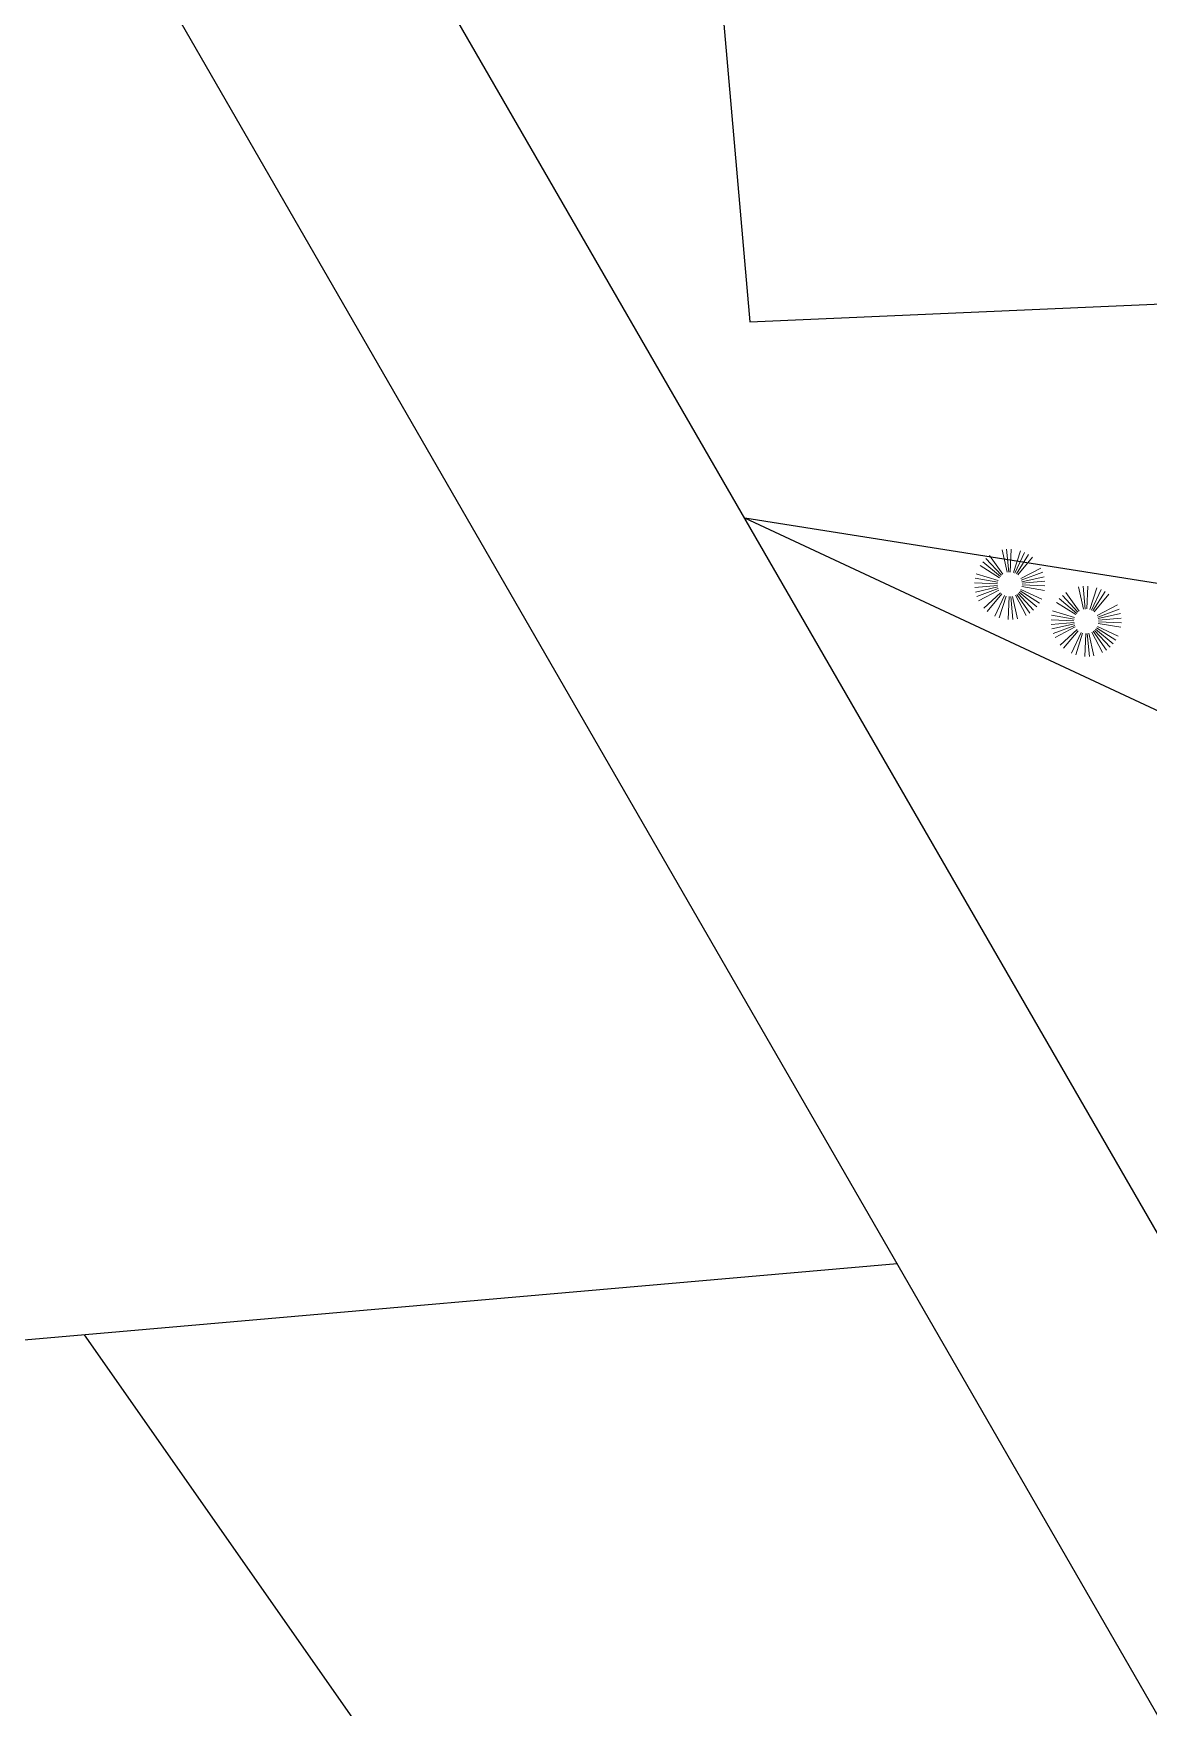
# Model space of a CAD drawing. Header units: millimetres. Extents: x 111 to 1506, y 14 to 566.
# Drawn here: x 196.22 to 205.49, y 228.51 to 242.42 of the extents above; entities that cross this region are included whole.
import ezdxf

# ---------------------------------------------------------------- set-up
doc = ezdxf.new("R2010")
doc.units = ezdxf.units.MM
doc.layers.add('PALMERAS114', color=114, linetype='Continuous', lineweight=5)
doc.styles.add('ATTR', font='romans.shx', dxfattribs={"width": 0.8, "height": 2.52})

# ---------------------------------------------------------------- blocks, each defined once
blk = doc.blocks.new('EVG7')
for p, q in [((-3.9, 19.7), (-9, 58.4)), ((1.6, 19.7), (6.7, 58.4)), ((-17.8, 11.7), (-48.8, 35.4)), ((-16, 13.7), (-43.6, 41.3)), ((-13.8, 15.4), (-37.7, 46.5)), ((-11.6, 17), (-31.2, 50.9)), ((-9.2, 18.3), (-24.1, 54.3)), ((-6.6, 19.1), (-16.7, 56.9)), ((4.2, 19.1), (14.4, 56.9)), ((6.9, 18.3), (21.8, 54.3)), ((9.3, 17), (28.8, 50.9)), ((15.5, 11.7), (46.4, 35.4)), ((17, 9.4), (50.8, 28.9)), ((-21.6, 4.4), (-59.1, 14.4)), ((-20.6, 7), (-56.6, 21.9)), ((18.2, 7), (54.3, 21.9)), ((19.8, 1.7), (58.3, 6.7)), ((-22.2, -1.1), (-61.2, -1.1)), ((-22.2, -3.8), (-60.7, -8.9)), ((-20.6, -9.1), (-56.6, -24)), ((-19.4, -11.6), (-53.1, -31.1)), ((-17.8, -13.9), (-48.8, -37.6)), ((-13.8, -17.6), (-37.7, -48.7)), ((-11.6, -19.2), (-31.2, -53)), ((-9.2, -20.5), (-24.1, -56.5)), ((-6.6, -21.3), (-16.7, -59)), ((-3.9, -21.8), (-9, -60.6)), ((-1.2, -22.1), (-1.2, -61.1)), ((4.2, -21.3), (14.4, -59)), ((6.9, -20.5), (21.8, -56.5)), ((9.3, -19.2), (28.8, -53)), ((11.5, -17.6), (35.3, -48.7)), ((13.6, -15.9), (41.2, -43.5)), ((15.5, -13.9), (46.4, -37.6)), ((19.3, -6.6), (56.8, -16.6)), ((19.8, -1.1), (58.8, -1.1)), ((19.8, -3.8), (58.3, -8.9))]:
    blk.add_line(p, q)
at = {"style": 'ATTR', "width": 0.8, "flags": 9}
blk.add_attdef('ESTCODE', (0, 0), '', height=0.7, dxfattribs=at)

msp = doc.modelspace()

# ---------------------------------------------------------------- linework, layer by layer
for p, q in [((199.32692, 272.58282), (202.17498, 240.0294)), ((222.24177, 203.56684), (183.20949, 271.17273)), ((221.65032, 200.59126), (181.01113, 270.9804)), ((202.17498, 240.0294), (242.71184, 241.77914)), ((217.21171, 231.36416), (202.13361, 238.39519)), ((246.58812, 231.36416), (202.13361, 238.39519)), ((149.36219, 227.47325), (203.40044, 232.20099)), ((196.64094, 231.60961), (217.84099, 201.3328))]:
    msp.add_line(p, q)

# ---------------------------------------------------------------- block references
at = {"layer": 'PALMERAS114', "extrusion": (0, 0, -1), "xscale": -0.004880888891868356, "yscale": 0.004880888891718753, "zscale": -0.004880888891868356, "rotation": 294.9205878507973}
for p in [(-204.33462, 237.8539), (-204.97047, 237.54678)]:
    msp.add_blockref('EVG7', p, dxfattribs=at)

doc.saveas('drawing.dxf')
